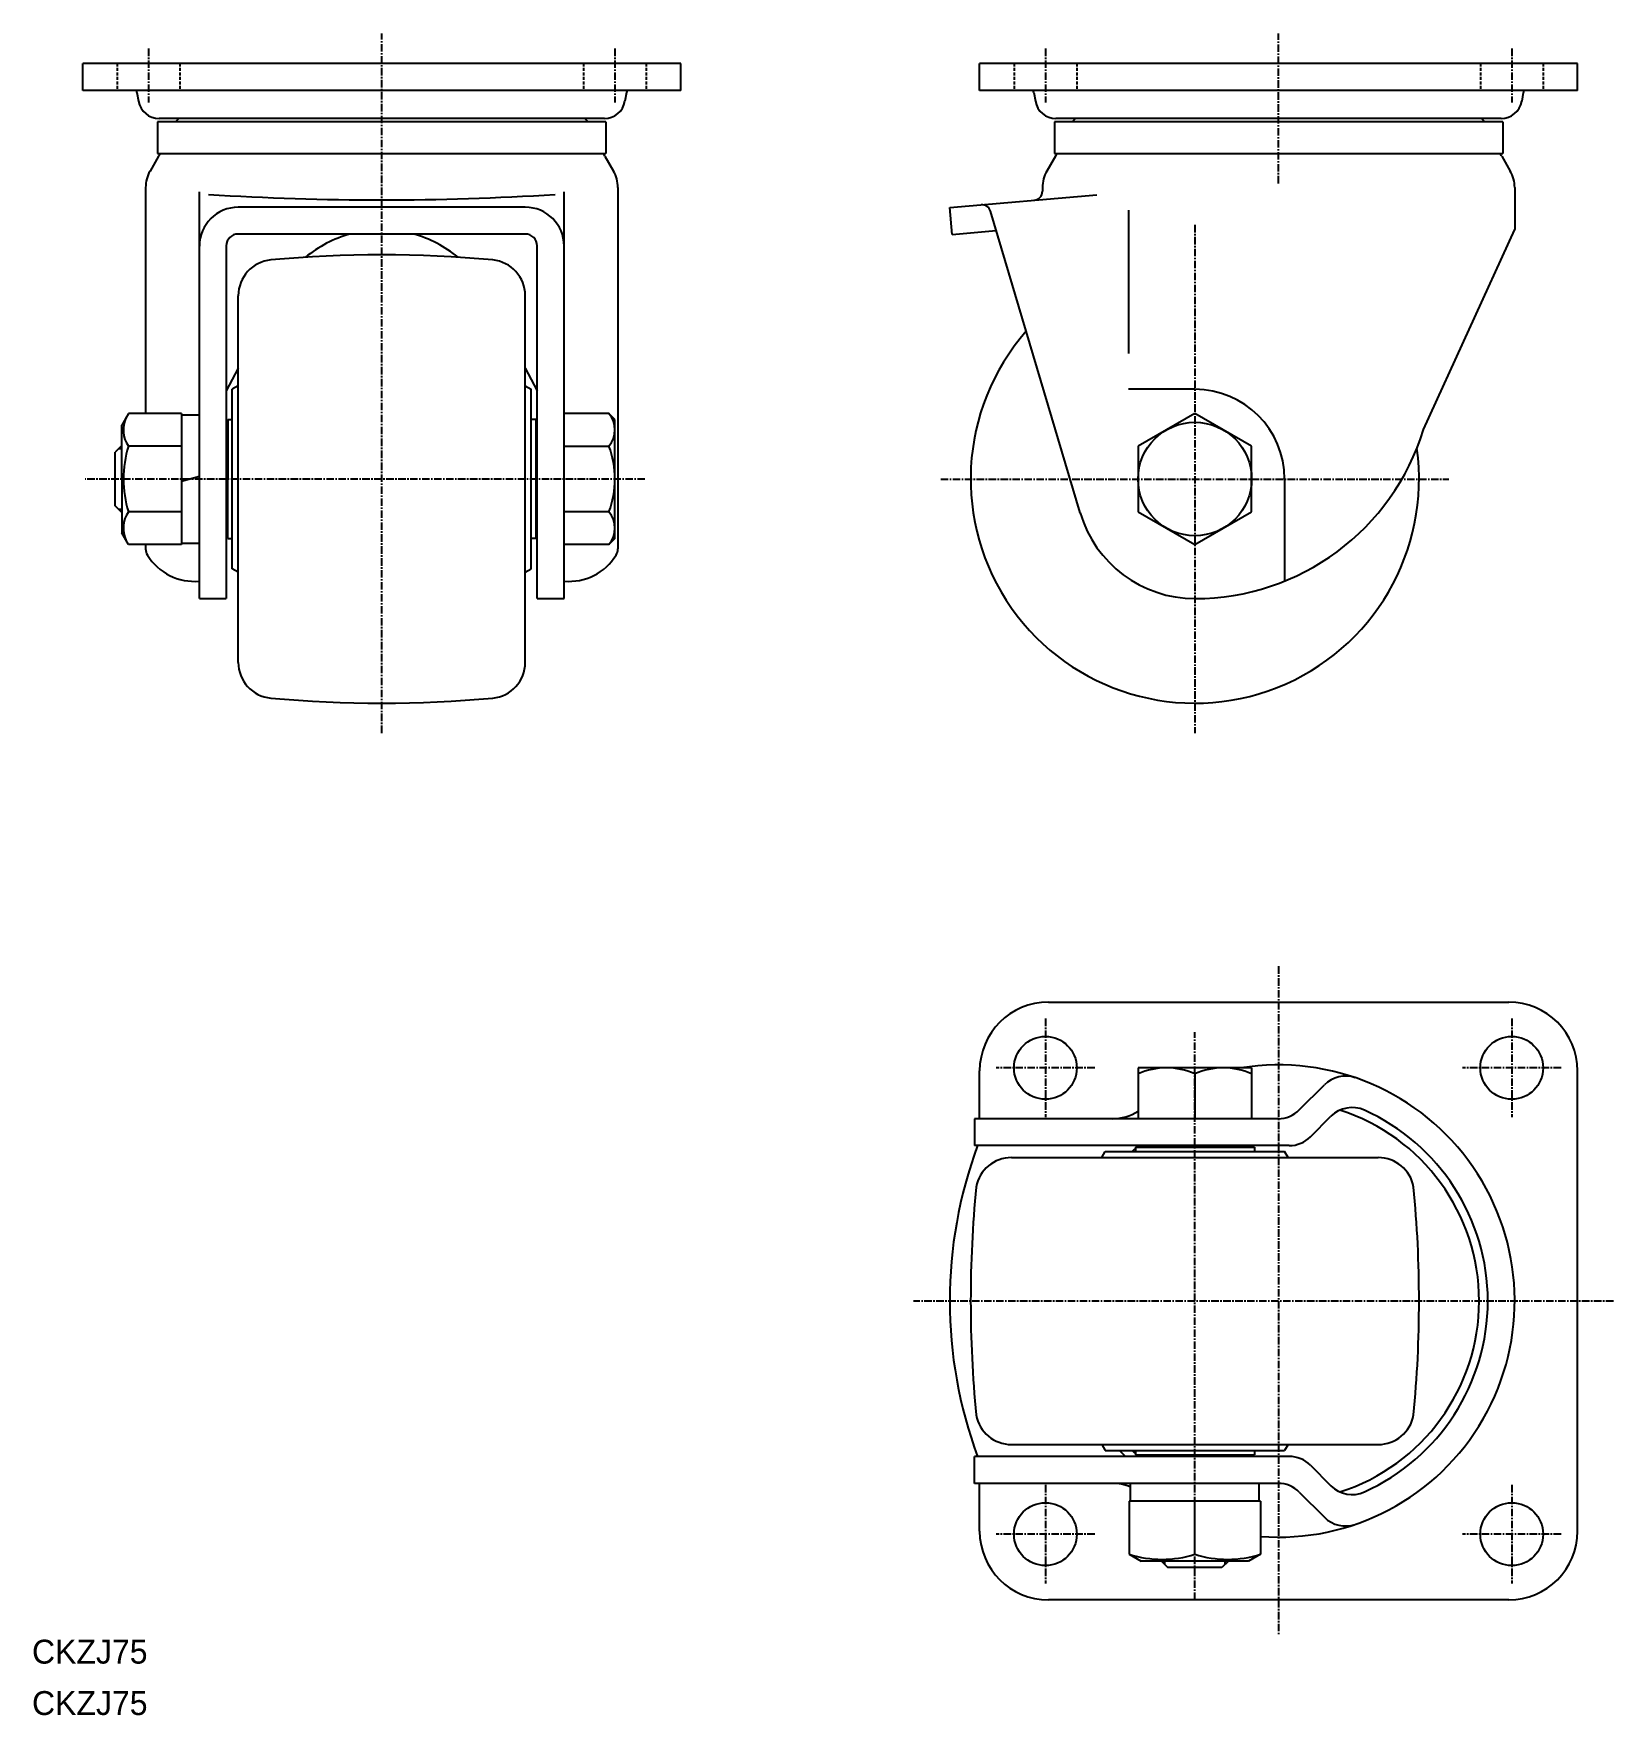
# Model space of a CAD drawing. Extents: x 0 to 264, y 0 to 281.
import ezdxf

# ---------------------------------------------------------------- set-up
doc = ezdxf.new("R2010")
doc.units = 0
doc.linetypes.add('CENTER', pattern=[2, 1.25, -0.25, 0.25, -0.25])
doc.linetypes.add('DASHED', pattern=[0.75, 0.5, -0.25])
doc.layers.get('0').update_dxf_attribs({"linetype": 'CONTINUOUS'})
doc.layers.add('CENTER', color=1, linetype='CENTER')

msp = doc.modelspace()

# ---------------------------------------------------------------- linework, layer by layer
at = {"color": 7, "linetype": 'CONTINUOUS'}
for p, q in [((108.5, 276.25), (8.5, 276.25)), ((8.5, 271.75), (8.5, 276.25)), ((108.5, 271.75), (108.5, 276.25)), ((258.5, 276.25), (158.5, 276.25)), ((158.5, 271.75), (158.5, 276.25)), ((258.5, 271.75), (258.5, 276.25)), ((108.5, 271.75), (8.5, 271.75)), ((17.56, 271.42), (17.82, 269.94)), ((99.44, 271.42), (99.18, 269.94)), ((258.5, 271.75), (158.5, 271.75)), ((167.56, 271.42), (167.82, 269.94)), ((249.44, 271.42), (249.18, 269.94)), ((96, 266.49), (21, 266.49)), ((21, 266.49), (21, 261.19)), ((95.73, 267.05), (21.27, 267.05)), ((24.56, 267.05), (24, 266.49)), ((92.44, 267.05), (93, 266.49)), ((96, 266.49), (96, 261.19)), ((246, 266.49), (171, 266.49)), ((171, 266.49), (171, 261.19)), ((245.73, 267.05), (171.27, 267.05)), ((174.56, 267.05), (174, 266.49)), ((242.44, 267.05), (243, 266.49)), ((246, 266.49), (246, 261.19)), ((21.18, 260.76), (19.74, 258.26)), ((21, 261.19), (96, 261.19)), ((95.82, 260.76), (97.26, 258.26)), ((171.18, 260.76), (169.74, 258.26)), ((171, 261.19), (246, 261.19)), ((245.82, 260.76), (247.26, 258.26)), ((19, 255.51), (19, 217.72)), ((28, 186.75), (28, 254.76)), ((89, 186.75), (89, 254.76)), ((98, 255.51), (98, 195.08)), ((153.5, 252.15), (178.09, 254.3)), ((169, 255.51), (169, 254.88)), ((248, 255.51), (248, 248.51)), ((82.5, 252.21), (34.5, 252.21)), ((153.89, 247.67), (153.5, 252.15)), ((175.32, 201.08), (160.33, 251.55)), ((183.4, 251.74), (183.4, 227.75)), ((82.5, 247.73), (34.5, 247.73)), ((82.5, 247.73), (34.5, 247.73)), ((153.89, 247.67), (161.29, 248.32)), ((232.75, 215.05), (248, 248.51)), ((32.5, 245.73), (32.5, 186.75)), ((84.5, 186.75), (84.5, 245.73)), ((34.5, 176.08), (34.5, 237.41)), ((82.5, 176.08), (82.5, 237.41)), ((34.5, 225.31), (32.5, 221.51)), ((82.5, 225.31), (84.5, 221.51)), ((34.5, 222.33), (33.5, 221.75)), ((82.5, 222.33), (83.5, 221.75)), ((33.5, 191.75), (33.5, 221.75)), ((83.5, 191.75), (83.5, 221.75)), ((194.5, 221.75), (183.4, 221.75)), ((16.14, 217.72), (15, 215.75)), ((25, 217.72), (16.14, 217.72)), ((25, 217.72), (25, 195.78)), ((25, 217.5), (28, 217.5)), ((32.75, 216.7), (33.5, 216.7)), ((32.75, 216.7), (32.75, 206.75)), ((84.25, 216.7), (83.5, 216.7)), ((84.25, 216.7), (84.25, 196.8)), ((96.5, 217.72), (89, 217.72)), ((97.5, 216.72), (96.5, 217.72)), ((97.5, 196.78), (97.5, 216.72)), ((194.5, 217.72), (185, 212.23)), ((204, 212.23), (194.5, 217.72)), ((15, 206.75), (15, 215.75)), ((32.75, 214.75), (32.5, 214.75)), ((84.25, 214.75), (84.5, 214.75)), ((15, 212.35), (13.9, 211.25)), ((13.9, 202.25), (13.9, 211.25)), ((25, 212.23), (16.14, 212.23)), ((89, 212.23), (96.5, 212.23)), ((185, 212.23), (185, 201.26)), ((204, 201.26), (204, 212.23)), ((15, 206.75), (15, 197.75)), ((28, 207.15), (25, 206.35)), ((32.75, 196.8), (32.75, 206.75)), ((209.5, 206.75), (209.5, 189.67)), ((15, 201.15), (13.9, 202.25)), ((25, 201.26), (16.14, 201.26)), ((96.5, 201.26), (89, 201.26)), ((185, 201.26), (194.5, 195.78)), ((194.5, 195.78), (204, 201.26)), ((16.14, 195.78), (15, 197.75)), ((32.75, 198.75), (32.5, 198.75)), ((84.5, 198.75), (84.25, 198.75)), ((25, 195.78), (16.14, 195.78)), ((19, 195.78), (19, 195.08)), ((25, 196), (28, 196)), ((32.75, 196.8), (33.5, 196.8)), ((84.25, 196.8), (83.5, 196.8)), ((96.5, 195.78), (89, 195.78)), ((97.5, 196.78), (96.5, 195.78)), ((34.5, 191.17), (33.5, 191.75)), ((82.5, 191.17), (83.5, 191.75)), ((28, 186.75), (32.5, 186.75)), ((84.5, 186.75), (89, 186.75)), ((170, 119.25), (247, 119.25)), ((158.5, 99.75), (158.5, 107.75)), ((185, 108.25), (185, 99.75)), ((204, 108.25), (185, 108.25)), ((194.5, 107.25), (194.5, 99.75)), ((204, 108.25), (204, 99.75)), ((258.5, 30.75), (258.5, 107.75)), ((211.96, 101.21), (216.17, 105.41)), ((208.43, 99.75), (157.65, 99.75)), ((157.65, 99.75), (157.65, 95.25)), ((213.83, 96.71), (217.26, 100.15)), ((210.29, 95.25), (157.65, 95.25)), ((163.82, 93.25), (225.18, 93.25)), ((178.92, 93.25), (179.5, 94.25)), ((179.5, 94.25), (209.5, 94.25)), ((184.55, 95), (204.45, 95)), ((184.55, 95), (184.55, 94.25)), ((186.5, 95), (186.5, 95.25)), ((202.5, 95.25), (202.5, 95)), ((204.45, 95), (204.45, 94.25)), ((210.08, 93.25), (209.5, 94.25)), ((163.82, 45.25), (225.18, 45.25)), ((178.92, 45.25), (179.5, 44.25)), ((210.08, 45.25), (209.5, 44.25)), ((210.29, 43.25), (157.65, 43.25)), ((157.65, 38.75), (157.65, 43.25)), ((179.5, 44.25), (209.5, 44.25)), ((184.55, 44.25), (184.55, 43.5)), ((184.55, 43.5), (204.45, 43.5)), ((185.5, 43.5), (185.5, 43.25)), ((203.5, 43.25), (203.5, 43.5)), ((204.45, 44.25), (204.45, 43.5)), ((213.83, 41.78), (217.26, 38.35)), ((208.43, 38.75), (157.65, 38.75)), ((158.5, 30.75), (158.5, 38.75)), ((183.75, 35.75), (183.75, 38.75)), ((205.25, 35.75), (205.25, 38.75)), ((211.96, 37.28), (216.17, 33.08)), ((205.47, 35.75), (183.53, 35.75)), ((183.53, 35.75), (183.53, 26.89)), ((194.5, 26.89), (194.5, 35.75)), ((205.47, 35.75), (205.47, 26.89)), ((183.53, 26.89), (185.5, 25.75)), ((203.5, 25.75), (185.5, 25.75)), ((188.9, 25.75), (190, 24.65)), ((200.1, 25.75), (199, 24.65)), ((205.47, 26.89), (203.5, 25.75)), ((199, 24.65), (190, 24.65)), ((247, 19.25), (170, 19.25))]:
    msp.add_line(p, q, dxfattribs=at)
at = {"color": 3, "linetype": 'DASHED'}
for p, q in [((14.25, 276.25), (14.25, 271.75)), ((24.75, 276.25), (24.75, 271.75)), ((92.25, 276.25), (92.25, 271.75)), ((102.75, 276.25), (102.75, 271.75)), ((164.25, 276.25), (164.25, 271.75)), ((174.75, 276.25), (174.75, 271.75)), ((242.25, 276.25), (242.25, 271.75)), ((252.75, 276.25), (252.75, 271.75))]:
    msp.add_line(p, q, dxfattribs=at)
at = {"color": 3, "linetype": 'CONTINUOUS'}
for p, q in [((15, 211.8), (14.45, 211.8)), ((14.45, 201.69), (15, 201.69)), ((189.45, 25.75), (189.45, 25.2)), ((199.55, 25.2), (199.55, 25.75))]:
    msp.add_line(p, q, dxfattribs=at)
at = {"color": 7, "linetype": 'CONTINUOUS'}
for centre, radius in [((194.5, 206.75), 9.5), ((169.5, 108.25), 5.25), ((247.5, 108.25), 5.25), ((169.5, 30.25), 5.25), ((247.5, 30.25), 5.25)]:
    msp.add_circle(centre, radius, dxfattribs=at)
for centre, radius, start, end in [((17.16, 271.35), 0.4, 10, 90), ((99.84, 271.35), 0.4, 90, 170), ((167.16, 271.35), 0.4, 10, 90), ((249.84, 271.35), 0.4, 90, 170), ((21.27, 270.55), 3.5, 190, 270), ((95.73, 270.55), 3.5, 270, 350), ((171.27, 270.55), 3.5, 190, 270), ((245.73, 270.55), 3.5, 270, 350), ((27.67, 257.01), 7.5, 146.1437, 150), ((89.33, 257.01), 7.5, 30, 33.8563), ((177.67, 257.01), 7.5, 146.1437, 150), ((239.33, 257.01), 7.5, 30, 33.8563), ((24.5, 255.51), 5.5, 150, 180), ((92.5, 255.51), 5.5, 0, 30), ((174.5, 255.51), 5.5, 150, 180), ((242.5, 255.51), 5.5, 0, 30), ((58.5, 707.74), 454.31, 266.3401, 273.6599), ((167.5, 254.88), 1.5, 275, 0), ((34.5, 245.71), 6.5, 90, 180), ((82.5, 245.71), 6.5, 0, 90), ((158.89, 251.12), 1.5, 16.5428, 95), ((34.5, 245.73), 2, 90, 180), ((34.5, 245.73), 2, 90, 180), ((58.5, 228.44), 20, 105.3599, 129.6583), ((58.5, 228.44), 20, 50.3417, 74.6401), ((82.5, 245.73), 2, 0, 90), ((82.5, 245.73), 2, 0, 90), ((40.5, 237.41), 6, 95.3238, 180), ((58.5, 44.25), 200, 84.6762, 95.3238), ((76.5, 237.41), 6, 0, 84.6762), ((194.5, 206.75), 37.5, 138.7737, 7.9032), ((194.5, 206.75), 15, 0, 90), ((20.14, 214.98), 4.86, 154.3842, 214.3842), ((93.24, 214.98), 4.26, 319.932, 40.068), ((194.5, 226.75), 40, 270, 342.9992), ((33.44, 206.75), 18.15, 162.412, 180), ((81.96, 206.75), 15.54, 339.3345, 20.6655), ((33.44, 206.75), 18.15, 180, 197.588), ((20.14, 198.52), 4.86, 145.6158, 205.6158), ((93.24, 198.52), 4.26, 319.932, 40.068), ((194.5, 206.75), 20, 196.4546, 270), ((21, 195.08), 2, 180, 211.3944), ((96, 195.08), 2, 328.6056, 0), ((27.15, 198.83), 9.2, 211.3944, 275.3008), ((89.85, 198.83), 9.2, 264.6992, 328.6056), ((40.5, 176.08), 6, 180, 264.6762), ((76.5, 176.08), 6, 275.3238, 0), ((58.5, 369.25), 200, 264.6762, 275.3238), ((170, 107.75), 11.5, 90, 180), ((247, 107.75), 11.5, 0, 90), ((189.75, 96.47), 11.78, 66.2227, 113.7773), ((199.25, 96.47), 11.78, 66.2227, 113.7773), ((208.5, 69.25), 39.5, 265.6001, 99.1261), ((219.7, 101.88), 5, 71.0531, 135), ((220.8, 96.61), 5, 65.7986, 135), ((180.68, 107.75), 8, 270, 302.6909), ((208.43, 104.75), 5, 270, 315), ((208.5, 69.25), 33.55, 287.8318, 72.1682), ((208.5, 69.25), 35, 294.2014, 65.7986), ((210.29, 100.25), 5, 270, 315), ((228.5, 69.25), 75, 159.7164, 200.2836), ((163.82, 87.25), 6, 90, 169.8055), ((208.5, 69.25), 35, 133.1795, 134.4153), ((208.5, 69.25), 35, 132.0246, 132.6324), ((225.18, 87.25), 6, 10.1945, 90), ((357, 69.25), 200, 174.5309, 185.4691), ((32, 69.25), 200, 354.5309, 5.4691), ((163.82, 51.25), 6, 190.1945, 270), ((225.18, 51.25), 6, 270, 349.8055), ((208.5, 69.25), 36.5, 223.2302, 225.4247), ((208.5, 69.25), 35, 225.5847, 226.8205), ((208.5, 69.25), 35, 227.3676, 227.9754), ((210.29, 38.25), 5, 45, 90), ((180.68, 30.75), 8, 67.4272, 90), ((208.43, 33.75), 5, 45, 90), ((220.8, 41.88), 5, 225, 294.2014), ((219.7, 36.62), 5, 225, 288.9469), ((170, 30.75), 11.5, 180, 270), ((247, 30.75), 11.5, 270, 0), ((189.02, 44.19), 18.15, 252.412, 287.588), ((199.98, 44.19), 18.15, 252.412, 287.588)]:
    msp.add_arc(centre, radius, start, end, dxfattribs=at)
at = {"layer": 'CENTER', "color": 1, "linetype": 'CENTER'}
for p, q in [((19.5, 278.75), (19.5, 269.75)), ((58.5, 164.25), (58.5, 281.25)), ((97.5, 278.75), (97.5, 269.75)), ((169.5, 278.75), (169.5, 269.75)), ((208.5, 256.19), (208.5, 281.25)), ((247.5, 278.75), (247.5, 269.75)), ((194.5, 249.25), (194.5, 164.25)), ((102.5, 206.75), (8.9, 206.75)), ((152, 206.75), (237, 206.75)), ((208.5, 125.25), (208.5, 13.25)), ((169.5, 116.5), (169.5, 100)), ((247.5, 116.5), (247.5, 100)), ((194.5, 19.25), (194.5, 114.25)), ((177.75, 108.25), (161.25, 108.25)), ((255.75, 108.25), (239.25, 108.25)), ((264.5, 69.25), (147.43, 69.25)), ((169.5, 38.5), (169.5, 22)), ((247.5, 38.5), (247.5, 22)), ((177.75, 30.25), (161.25, 30.25)), ((255.75, 30.25), (239.25, 30.25))]:
    msp.add_line(p, q, dxfattribs=at)

# ---------------------------------------------------------------- texts
at = {"color": 7, "linetype": 'CONTINUOUS'}
for p in [(0, 8.6), (0, 0)]:
    msp.add_text('CKZJ75', height=4, dxfattribs=at).set_placement(p)

doc.saveas('drawing.dxf')
